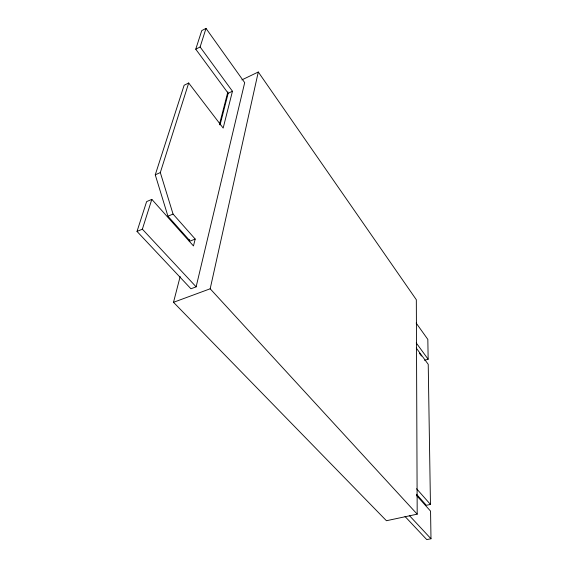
<?xml version="1.0" encoding="UTF-8"?>
<svg xmlns="http://www.w3.org/2000/svg" width="568" height="568" viewBox="0 0 568 568"><rect width="100%" height="100%" fill="white"/><g stroke="black" fill="none" stroke-linecap="round" stroke-linejoin="round"><path stroke-width="0.85" d="M180.162 276.538L173.51 302.304L386.439 520.728L417.196 514.168L210.181 288.785L258.284 72.008L241.897 79.882M206.006 28.4L200.121 46.974L232.454 91.249L223.167 128.07L188.704 82.999L160.318 172.558L173.055 214.058L195.193 239.057L193.461 245.93L151.819 199.361L146.615 201.619L137.009 231.424L190.933 288.778L196.13 286.84L244.694 82.637L206.006 28.4L201.746 30.615L195.754 49.203L228.18 93.28L220.022 124.974M189.258 241.329L189.698 239.611M219.425 124.527L227.853 91.895M137.009 231.424L142.369 229.174L151.819 199.361M195.193 239.057L190.145 241.081L167.936 216.209L155.256 174.83L184.131 85.257L188.704 82.999M195.754 49.203L200.121 46.974M228.18 93.28L232.454 91.249M155.256 174.83L160.318 172.558M167.936 216.209L173.055 214.058M173.51 302.304L210.181 288.785M424.573 360.289L428.151 359.246L427.832 339.416L416.152 323.036M416.266 348.042L428.229 364.329L430.452 504.42L426.341 505.307L416.472 494.252M416.6 495.516L430.558 511.122L430.991 538.755L426.76 539.6L405.019 516.475M142.369 229.174L196.13 286.84M409.358 515.545L430.991 538.755M416.578 488.75L430.452 504.42M419.376 353.225L421.456 356.051M416.245 342.944L428.151 359.246M258.284 72.008L416.323 299.726L417.196 514.168"/></g></svg>
